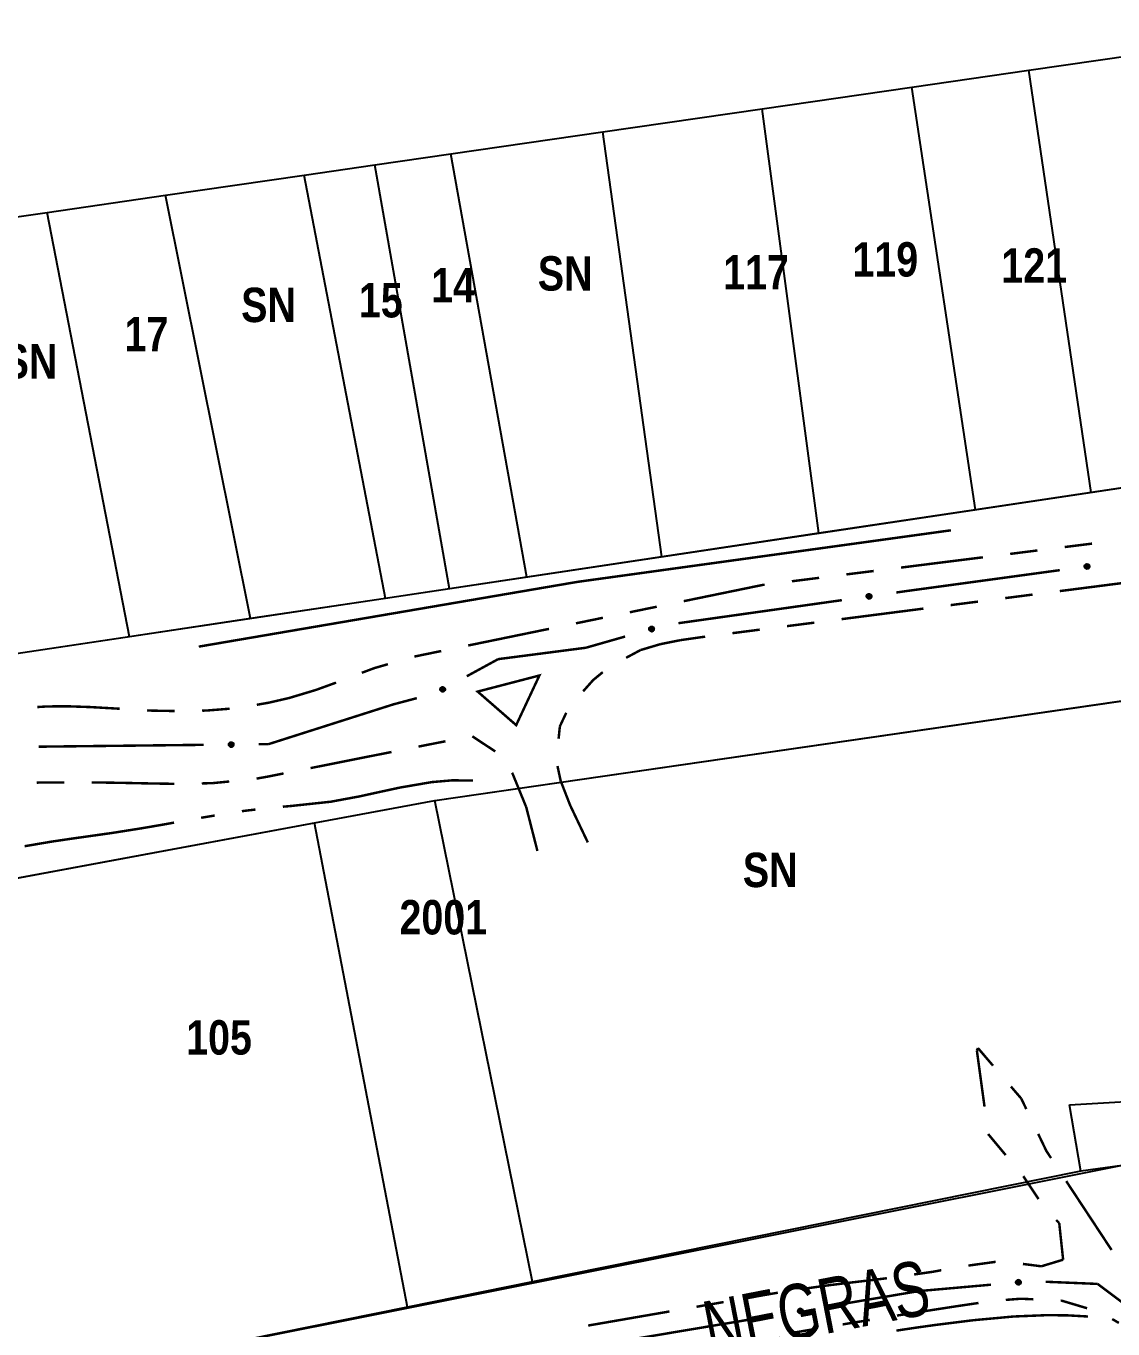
# Model space of a CAD drawing. Extents: x 203591 to 208218, y 4854879 to 4857795.
# Drawn here: x 204951.9 to 205030.9, y 4855904.4 to 4855999.2 of the extents above; entities that cross this region are included whole.
import ezdxf
from ezdxf.enums import TextEntityAlignment as Align

# ---------------------------------------------------------------- set-up
doc = ezdxf.new("R2010")
doc.units = 0
doc.header["$LTSCALE"] = 1.5
doc.header["$MEASUREMENT"] = 0
for name, pattern in [('PHANTOMX2', [5, 2.5, -0.5, 0.5, -0.5, 0.5, -0.5]), ('TRACO_05', [11, 7, -1, 0.5, -1, 0.5, -1]), ('TRACO_25', [8, 3, -1, 1, -1, 1, -1])]:
    doc.linetypes.add(name, pattern=pattern)
for name, color, linetype in [('CD-MALHA-LOTES', 40, 'CONTINUOUS'), ('HD-VALAS-DRENOS', 170, 'CONTINUOUS'), ('RU-QUADRAS', 210, 'CONTINUOUS'), ('SV-EIXO-RUA-N-PAV', 6, 'CONTINUOUS'), ('SV-RUA-NAO-PAV-S-GUIA-C-GUIA', 7, 'PHANTOMX2'), ('SV-TXT-RUA-N-PAV-S-GUIA-C-GUIA', 7, 'CONTINUOUS'), ('Th_NmrPorta', 7, 'CONTINUOUS')]:
    doc.layers.add(name, color=color, linetype=linetype)
doc.styles.add('ARIAL', font='ARIAL.TTF')
doc.styles.get("Standard").update_dxf_attribs({"font": 'swisscbo.ttf'})

msp = doc.modelspace()

# ---------------------------------------------------------------- linework, layer by layer
at = {"layer": 'CD-MALHA-LOTES', "linetype": 'Continuous', "flags": 128}
for points in [[(205024.79, 4855995.97), (205034.89, 4855997.43)], [(205016.29, 4855994.74), (205024.79, 4855995.97)], [(205029.34, 4855965.26), (205024.79, 4855995.97)], [(205005.41, 4855993.16), (205016.29, 4855994.74)], [(205020.92, 4855963.99), (205016.29, 4855994.74)], [(204993.82, 4855991.48), (205005.41, 4855993.16)], [(205009.53, 4855962.29), (205005.41, 4855993.16)], [(204982.78, 4855989.88), (204993.82, 4855991.48)], [(204998.11, 4855960.57), (204993.82, 4855991.48)], [(204977.24, 4855989.08), (204982.78, 4855989.88)], [(204988.29, 4855959.1), (204982.78, 4855989.88)], [(204972.11, 4855988.34), (204977.24, 4855989.08)], [(204982.66, 4855958.26), (204977.24, 4855989.08)], [(204962.03, 4855986.88), (204972.11, 4855988.34)], [(204978.01, 4855957.56), (204972.11, 4855988.34)], [(204953.41, 4855985.63), (204962.03, 4855986.88)], [(204968.21, 4855956.09), (204962.03, 4855986.88)], [(204943.09, 4855984.14), (204953.41, 4855985.63)], [(204959.39, 4855954.77), (204953.41, 4855985.63)], [(205039.74, 4855966.82), (205029.34, 4855965.26)], [(205029.34, 4855965.26), (205020.92, 4855963.99)], [(205020.92, 4855963.99), (205009.53, 4855962.29)], [(205009.53, 4855962.29), (204998.11, 4855960.57)], [(204998.11, 4855960.57), (204988.29, 4855959.1)], [(204988.29, 4855959.1), (204982.66, 4855958.26)], [(204978.01, 4855957.56), (204968.21, 4855956.09)], [(204982.66, 4855958.26), (204978.01, 4855957.56)], [(204968.21, 4855956.09), (204959.39, 4855954.77)], [(204959.39, 4855954.77), (204949.69, 4855953.31)], [(204981.6, 4855942.86), (205032.69, 4855950.27)], [(204972.85, 4855941.24), (204981.6, 4855942.86)], [(204988.71, 4855907.85), (204981.6, 4855942.86)], [(204940.1, 4855935.16), (204972.85, 4855941.24)], [(204979.61, 4855906.02), (204972.85, 4855941.24)], [(205027.76, 4855920.72), (205035.14, 4855921.16)], [(205028.59, 4855915.9), (205027.76, 4855920.72)], [(205028.59, 4855915.9), (204988.71, 4855907.85)], [(205031.59, 4855916.32), (205028.59, 4855915.9)], [(204988.71, 4855907.85), (204979.61, 4855906.02)], [(204979.61, 4855906.02), (204947.08, 4855899.45)]]:
    msp.add_lwpolyline(points, dxfattribs=at)
at = {"layer": 'HD-VALAS-DRENOS', "linetype": 'TRACO_05', "const_width": 0.18, "flags": 128}
msp.add_lwpolyline([(204964.44, 4855954.05), (204991.98, 4855958.76), (205019.13, 4855962.51)], dxfattribs=at)
at = {"layer": 'HD-VALAS-DRENOS', "const_width": 0.18, "flags": 128}
for points in [[(204981.377901, 4855944.195988), (204979.424163, 4855943.860767)], [(204981.395547, 4855944.197508), (204981.377901, 4855944.195988)], [(204982.873199, 4855944.324826), (204981.395547, 4855944.197508)], [(204983.390048, 4855944.319781), (204982.873199, 4855944.324826)], [(204984.39, 4855944.31), (204983.390048, 4855944.319781)], [(204976.136801, 4855943.159166), (204974.526037, 4855942.860208)], [(204976.490083, 4855943.236872), (204976.136801, 4855943.159166)], [(204977.60308, 4855943.481683), (204976.490083, 4855943.236872)], [(204978.443909, 4855943.66414), (204977.60308, 4855943.481683)], [(204979.07, 4855943.8), (204978.443909, 4855943.66414)], [(204979.424163, 4855943.860767), (204979.07, 4855943.8)], [(204968.564111, 4855942.201923), (204967.571292, 4855942.0823)], [(204971.058506, 4855942.450844), (204970.553235, 4855942.407402)], [(204971.548571, 4855942.503303), (204971.058506, 4855942.450844)], [(204974.04, 4855942.77), (204971.548571, 4855942.503303)], [(204974.526037, 4855942.860208), (204974.04, 4855942.77)], [(204962.641566, 4855941.250242), (204961.782691, 4855941.09538)], [(204965.596568, 4855941.76764), (204964.610575, 4855941.600853)], [(204958.15, 4855940.5), (204955.72801, 4855940.157826)], [(204958.697134, 4855940.586686), (204958.15, 4855940.5)], [(204960.304076, 4855940.841287), (204958.697134, 4855940.586686)], [(204960.671701, 4855940.904461), (204960.304076, 4855940.841287)], [(204961.782691, 4855941.09538), (204960.671701, 4855940.904461)], [(204953.69692, 4855939.861671), (204951.777319, 4855939.53365)], [(204953.748932, 4855939.869341), (204953.69692, 4855939.861671)], [(204955.181649, 4855940.080638), (204953.748932, 4855939.869341)], [(204955.72801, 4855940.157826), (204955.181649, 4855940.080638)], [(205023.7, 4855905.33), (205021.115286, 4855905.091813)], [(205024.104003, 4855905.346383), (205023.7, 4855905.33)], [(205026.096554, 4855905.427194), (205024.104003, 4855905.346383)], [(205026.102364, 4855905.427151), (205026.096554, 4855905.427194)], [(205027.597249, 4855905.413156), (205026.102364, 4855905.427151)], [(205028.101528, 4855905.385252), (205027.597249, 4855905.413156)], [(205029.1, 4855905.33), (205028.101528, 4855905.385252)], [(205016.606577, 4855904.519368), (205015.168051, 4855904.302821)], [(205017.146594, 4855904.594853), (205016.606577, 4855904.519368)], [(205018.092165, 4855904.72703), (205017.146594, 4855904.594853)], [(205018.137051, 4855904.732642), (205018.092165, 4855904.72703)], [(205020.712822, 4855905.054726), (205018.137051, 4855904.732642)], [(205021.115286, 4855905.091813), (205020.712822, 4855905.054726)]]:
    msp.add_lwpolyline(points, dxfattribs=at)
at = {"layer": 'RU-QUADRAS', "color": 6, "linetype": 'Continuous'}
for points in [[(204884.33, 4856039.68), (205081.55, 4856049.15), (205103.71, 4856051.9), (205103.53, 4856055.42), (205127.82, 4856056.7), (205128.03, 4856052.63), (205161.84, 4856053.3), (205170.76, 4855986.46), (204925.58, 4855949.7), (204911.34, 4855979.41)], [(204930.75, 4855933.42), (204981.6, 4855942.86), (205123.37, 4855963.4), (205173.5, 4855973.07), (205178.99, 4855931.66), (205136.91, 4855924.56), (205137.03, 4855916.72), (205127.55, 4855911.82), (205100.12, 4855910.86), (205100.12, 4855910.06), (205084.52, 4855908.85), (205035.79, 4855907.6), (205035.5, 4855910.61), (205031.62, 4855910.53), (205031.59, 4855916.32), (204937.41, 4855897.5)]]:
    msp.add_lwpolyline(points, close=True, dxfattribs=at)
at = {"layer": 'SV-EIXO-RUA-N-PAV', "const_width": 0.18, "flags": 128}
for points in [[(205015.89, 4855958.09), (205027.052391, 4855959.611473)], [(204999.319472, 4855955.753858), (205011.201965, 4855957.429073)], [(205015.162796, 4855957.987478), (205015.89, 4855958.09)], [(204992.6, 4855953.97), (204995.446063, 4855954.783866)], [(204986.21, 4855953.14), (204992.560476, 4855953.964867)], [(204992.560476, 4855953.964867), (204992.6, 4855953.97)], [(204983.930636, 4855951.897168), (204985.686575, 4855952.854601)], [(204985.686575, 4855952.854601), (204986.21, 4855953.14)], [(204969.52, 4855946.96), (204978.361715, 4855949.777261)], [(204978.361715, 4855949.777261), (204978.59, 4855949.85)], [(204978.59, 4855949.85), (204980.291513, 4855950.301535)], [(204952.800751, 4855946.772745), (204964.799999, 4855946.907143)], [(204968.799748, 4855946.951942), (204969.52, 4855946.96)], [(205016.82, 4855907.18), (205010.158403, 4855906.059731)], [(205017.063911, 4855907.201573), (205016.82, 4855907.18)], [(205022.044466, 4855907.642114), (205017.063911, 4855907.201573)], [(205029.8, 4855907.7), (205026.032168, 4855907.855697)], [(205029.983268, 4855907.562771), (205029.8, 4855907.7)], [(205031.87, 4855906.15), (205029.983268, 4855907.562771)], [(205006.213792, 4855905.396373), (204994.379959, 4855903.406299)]]:
    msp.add_lwpolyline(points, dxfattribs=at)
at = {"layer": 'SV-EIXO-RUA-N-PAV', "flags": 128}
for points in [[(205028.876836, 4855959.97125), (205028.905878, 4855960.010603), (205028.938884, 4855960.038486), (205028.973107, 4855960.053818), (205029.006882, 4855960.059481), (205029.042087, 4855960.061384), (205029.078005, 4855960.05547), (205029.116416, 4855960.040077), (205029.156097, 4855960.011221), (205029.182438, 4855959.975532), (205029.199265, 4855959.942785), (205029.207198, 4855959.907906), (205029.208473, 4855959.873675), (205029.201097, 4855959.836569), (205029.185117, 4855959.797795), (205029.155136, 4855959.758597), (205029.12259, 4855959.731483), (205029.089098, 4855959.717522), (205029.053984, 4855959.709769), (205029.018018, 4855959.708258), (205028.982794, 4855959.714266), (205028.943784, 4855959.730425), (205028.905488, 4855959.760529), (205028.878074, 4855959.792681), (205028.863647, 4855959.825967), (205028.856792, 4855959.86071), (205028.854455, 4855959.895998), (205028.858896, 4855959.93235), (205028.876836, 4855959.97125)], [(205013.02474, 4855957.79722), (205013.0536, 4855957.836706), (205013.086478, 4855957.86474), (205013.120631, 4855957.88023), (205013.154379, 4855957.886048), (205013.189575, 4855957.888112), (205013.22552, 4855957.882363), (205013.264001, 4855957.867146), (205013.303814, 4855957.838473), (205013.330318, 4855957.802905), (205013.347295, 4855957.770235), (205013.355389, 4855957.735394), (205013.35682, 4855957.701169), (205013.349615, 4855957.664029), (205013.333813, 4855957.625183), (205013.304012, 4855957.585847), (205013.271591, 4855957.558584), (205013.238164, 4855957.54447), (205013.203085, 4855957.536555), (205013.167127, 4855957.534879), (205013.131876, 4855957.540725), (205013.092792, 4855957.556705), (205013.054358, 4855957.586633), (205013.026797, 4855957.618659), (205013.012217, 4855957.651879), (205013.005203, 4855957.68659), (205013.002704, 4855957.721866), (205013.006978, 4855957.758239), (205013.02474, 4855957.79722)], [(204997.200576, 4855955.400083), (204997.22371, 4855955.443174), (204997.252404, 4855955.475478), (204997.284092, 4855955.495533), (204997.316714, 4855955.505954), (204997.351289, 4855955.512856), (204997.387682, 4855955.512124), (204997.427896, 4855955.502364), (204997.471285, 4855955.479461), (204997.502445, 4855955.447891), (204997.523769, 4855955.417878), (204997.536594, 4855955.384487), (204997.542736, 4855955.350787), (204997.540726, 4855955.313008), (204997.530437, 4855955.272352), (204997.506351, 4855955.22928), (204997.478003, 4855955.197803), (204997.446844, 4855955.17921), (204997.413194, 4855955.166529), (204997.377811, 4855955.159906), (204997.34209, 4855955.16083), (204997.301175, 4855955.171263), (204997.258978, 4855955.195599), (204997.227261, 4855955.223515), (204997.208235, 4855955.254404), (204997.196496, 4855955.287814), (204997.189152, 4855955.322408), (204997.188365, 4855955.359023), (204997.200576, 4855955.400083)], [(204981.995852, 4855950.9676), (204982.008993, 4855951.01471), (204982.029921, 4855951.052511), (204982.05645, 4855951.079016), (204982.086, 4855951.096324), (204982.118226, 4855951.110626), (204982.153898, 4855951.117878), (204982.195272, 4855951.117156), (204982.242622, 4855951.104305), (204982.279937, 4855951.080322), (204982.307313, 4855951.055703), (204982.327136, 4855951.025929), (204982.340505, 4855950.994391), (204982.346812, 4855950.957088), (204982.345672, 4855950.915166), (204982.331597, 4855950.867866), (204982.310826, 4855950.830948), (204982.284492, 4855950.805985), (204982.254433, 4855950.786247), (204982.221359, 4855950.77204), (204982.186301, 4855950.765123), (204982.144095, 4855950.766348), (204982.097594, 4855950.780858), (204982.060536, 4855950.801154), (204982.03521, 4855950.82713), (204982.016444, 4855950.857161), (204982.001706, 4855950.889309), (204981.992923, 4855950.924863), (204981.995852, 4855950.9676)], [(204966.654969, 4855947.038007), (204966.688664, 4855947.073456), (204966.724872, 4855947.097033), (204966.760732, 4855947.108006), (204966.794948, 4855947.109439), (204966.830118, 4855947.106963), (204966.865025, 4855947.096643), (204966.901232, 4855947.076607), (204966.93703, 4855947.043056), (204966.958745, 4855947.004377), (204966.971383, 4855946.969796), (204966.974932, 4855946.934204), (204966.971954, 4855946.900078), (204966.960035, 4855946.864172), (204966.939372, 4855946.827679), (204966.904764, 4855946.792499), (204966.869108, 4855946.769628), (204966.834145, 4855946.759926), (204966.79834, 4855946.756585), (204966.762464, 4855946.759543), (204966.728257, 4855946.769871), (204966.691551, 4855946.790741), (204966.657281, 4855946.825359), (204966.634064, 4855946.860661), (204966.623873, 4855946.895479), (204966.621377, 4855946.930804), (204966.623432, 4855946.966109), (204966.632345, 4855947.001631), (204966.654969, 4855947.038007)], [(205024.189508, 4855907.721338), (205024.158641, 4855907.683401), (205024.124354, 4855907.657108), (205024.089445, 4855907.643409), (205024.055441, 4855907.639347), (205024.020185, 4855907.639109), (205023.984586, 4855907.646712), (205023.946945, 4855907.663903), (205023.908672, 4855907.6946), (205023.884045, 4855907.731494), (205023.868784, 4855907.764999), (205023.862507, 4855907.800213), (205023.86285, 4855907.834467), (205023.871971, 4855907.871183), (205023.889764, 4855907.909158), (205023.921562, 4855907.946897), (205023.955353, 4855907.972444), (205023.989466, 4855907.984807), (205024.024908, 4855907.990894), (205024.060905, 4855907.990705), (205024.095806, 4855907.98304), (205024.134009, 4855907.965056), (205024.170841, 4855907.933177), (205024.196705, 4855907.899766), (205024.209545, 4855907.865835), (205024.214751, 4855907.830808), (205024.215419, 4855907.795449), (205024.209266, 4855907.759347), (205024.189508, 4855907.721338)], [(205008.346044, 4855905.643324), (205008.318242, 4855905.603086), (205008.28612, 4855905.574189), (205008.252391, 4855905.557798), (205008.218809, 4855905.551086), (205008.18368, 4855905.548089), (205008.147596, 4855905.552881), (205008.108724, 4855905.567071), (205008.068164, 4855905.594677), (205008.040724, 4855905.629529), (205008.022886, 4855905.661737), (205008.013871, 4855905.696351), (205008.011531, 4855905.730526), (205008.017748, 4855905.767844), (205008.032513, 4855905.807096), (205008.061259, 4855905.847209), (205008.092945, 4855905.875323), (205008.125986, 4855905.89032), (205008.160842, 4855905.899163), (205008.196743, 4855905.901793), (205008.232137, 4855905.896885), (205008.271631, 4855905.881948), (205008.310846, 4855905.853051), (205008.339247, 4855905.821768), (205008.354704, 4855905.788947), (205008.362638, 4855905.754434), (205008.366072, 4855905.719237), (205008.362765, 4855905.682763), (205008.346044, 4855905.643324)]]:
    msp.add_lwpolyline(points, close=True, dxfattribs=at)
for points in [[(205028.854455, 4855959.895998), (205029.182438, 4855959.975532)], [(205028.856792, 4855959.86071), (205029.199265, 4855959.942785)], [(205028.858896, 4855959.93235), (205029.156097, 4855960.011221)], [(205028.859228, 4855959.879951), (205029.185682, 4855959.960253)], [(205028.861381, 4855959.914673), (205029.164666, 4855959.993194)], [(205028.862852, 4855959.843262), (205029.201842, 4855959.922519)], [(205028.863647, 4855959.825967), (205029.207198, 4855959.907906)], [(205028.868942, 4855959.950132), (205029.133018, 4855960.023309)], [(205028.874403, 4855959.809031), (205029.204913, 4855959.889886)], [(205028.876836, 4855959.97125), (205029.116416, 4855960.040077)], [(205028.878074, 4855959.792681), (205029.208473, 4855959.873675)], [(205028.893526, 4855959.992043), (205029.08994, 4855960.046357)], [(205028.894067, 4855959.775905), (205029.20024, 4855959.853444)], [(205028.905488, 4855959.760529), (205029.201097, 4855959.836569)], [(205028.905878, 4855960.010603), (205029.078005, 4855960.05547)], [(205028.924625, 4855960.026579), (205029.051408, 4855960.056254)], [(205028.928234, 4855959.747511), (205029.190159, 4855959.816264)], [(205028.938884, 4855960.038486), (205029.042087, 4855960.061384)], [(205028.943784, 4855959.730425), (205029.185117, 4855959.797795)], [(205028.968424, 4855959.725447), (205029.162502, 4855959.776689)], [(205028.982794, 4855959.714266), (205029.155136, 4855959.758597)], [(205029.004621, 4855959.712477), (205029.132572, 4855959.743689)], [(205029.018018, 4855959.708258), (205029.12259, 4855959.731483)], [(205013.002704, 4855957.721866), (205013.330318, 4855957.802905)], [(205013.005203, 4855957.68659), (205013.347295, 4855957.770235)], [(205013.006978, 4855957.758239), (205013.303814, 4855957.838473)], [(205013.00755, 4855957.705841), (205013.333632, 4855957.787641)], [(205013.009544, 4855957.740573), (205013.312466, 4855957.820486)], [(205013.011343, 4855957.66917), (205013.349966, 4855957.749982)], [(205013.012217, 4855957.651879), (205013.355389, 4855957.735394)], [(205013.016942, 4855957.776066), (205013.28068, 4855957.850455)], [(205013.023051, 4855957.634992), (205013.353186, 4855957.717363)], [(205013.02474, 4855957.79722), (205013.264001, 4855957.867146)], [(205013.026797, 4855957.618659), (205013.35682, 4855957.701169)], [(205013.041334, 4855957.81809), (205013.237496, 4855957.873305)], [(205013.042867, 4855957.601957), (205013.348681, 4855957.6809)], [(205013.0536, 4855957.836706), (205013.22552, 4855957.882363)], [(205013.054358, 4855957.586633), (205013.349615, 4855957.664029)], [(205013.072274, 4855957.852768), (205013.198919, 4855957.883025)], [(205013.077164, 4855957.57372), (205013.338771, 4855957.643674)], [(205013.086478, 4855957.86474), (205013.189575, 4855957.888112)], [(205013.092792, 4855957.556705), (205013.333813, 4855957.625183)], [(205013.117455, 4855957.55184), (205013.311296, 4855957.603972)], [(205013.131876, 4855957.540725), (205013.304012, 4855957.585847)], [(205013.15371, 4855957.539037), (205013.281517, 4855957.570836)], [(205013.167127, 4855957.534879), (205013.271591, 4855957.558584)], [(204997.188365, 4855955.359023), (204997.471285, 4855955.479461)], [(204997.193345, 4855955.34188), (204997.482337, 4855955.46284)], [(204997.195773, 4855955.378055), (204997.446719, 4855955.488135)], [(204997.200576, 4855955.400083), (204997.427896, 4855955.502364)], [(204997.214131, 4855955.423043), (204997.400794, 4855955.504806)], [(204997.22371, 4855955.443174), (204997.387682, 4855955.512124)], [(204997.239988, 4855955.461659), (204997.361245, 4855955.509107)], [(204997.252404, 4855955.475478), (204997.351289, 4855955.512856)], [(204997.189152, 4855955.322408), (204997.502445, 4855955.447891)], [(204997.196164, 4855955.307206), (204997.507834, 4855955.433231)], [(204997.196496, 4855955.287814), (204997.523769, 4855955.417878)], [(204997.204982, 4855955.271408), (204997.529209, 4855955.398186)], [(204997.208235, 4855955.254404), (204997.536594, 4855955.384487)], [(204997.221296, 4855955.239174), (204997.536901, 4855955.366325)], [(204997.227261, 4855955.223515), (204997.542736, 4855955.350787)], [(204997.245481, 4855955.20919), (204997.537472, 4855955.329588)], [(204997.258978, 4855955.195599), (204997.540726, 4855955.313008)], [(204997.283348, 4855955.185958), (204997.532795, 4855955.291351)], [(204997.301175, 4855955.171263), (204997.530437, 4855955.272352)], [(204997.326273, 4855955.169848), (204997.511063, 4855955.248237)], [(204997.34209, 4855955.16083), (204997.506351, 4855955.22928)], [(204997.363949, 4855955.162172), (204997.486143, 4855955.211307)], [(204997.377811, 4855955.159906), (204997.478003, 4855955.197803)], [(204981.992923, 4855950.924863), (204982.242622, 4855951.104305)], [(204981.995852, 4855950.9676), (204982.195272, 4855951.117156)], [(204981.995987, 4855950.945055), (204982.216754, 4855951.107392)], [(204982.001535, 4855950.909226), (204982.257044, 4855951.090506)], [(204982.001706, 4855950.889309), (204982.279937, 4855951.080322)], [(204982.004053, 4855950.99297), (204982.168294, 4855951.113607)], [(204982.008993, 4855951.01471), (204982.153898, 4855951.117878)], [(204982.011875, 4855950.87601), (204982.288404, 4855951.067197)], [(204982.016444, 4855950.857161), (204982.307313, 4855951.055703)], [(204982.02083, 4855951.03631), (204982.128762, 4855951.109148)], [(204982.028314, 4855950.84301), (204982.316931, 4855951.03768)], [(204982.029921, 4855951.052511), (204982.118226, 4855951.110626)], [(204982.03521, 4855950.82713), (204982.327136, 4855951.025929)], [(204982.051288, 4855950.815128), (204982.331411, 4855951.008275)], [(204982.060536, 4855950.801154), (204982.340505, 4855950.994391)], [(204982.08145, 4855950.791165), (204982.340008, 4855950.972554)], [(204982.097594, 4855950.780858), (204982.346812, 4855950.957088)], [(204982.123483, 4855950.776784), (204982.343814, 4855950.93422)], [(204982.144095, 4855950.766348), (204982.345672, 4855950.915166)], [(204982.168894, 4855950.770461), (204982.332045, 4855950.887395)], [(204982.186301, 4855950.765123), (204982.331597, 4855950.867866)], [(204982.207336, 4855950.771217), (204982.315813, 4855950.845906)], [(204982.221359, 4855950.77204), (204982.310826, 4855950.830948)], [(204966.621377, 4855946.930804), (204966.971383, 4855946.969796)], [(204966.623432, 4855946.966109), (204966.958745, 4855947.004377)], [(204966.623873, 4855946.895479), (204966.974932, 4855946.934204)], [(204966.625228, 4855946.912739), (204966.971428, 4855946.949367)], [(204966.62618, 4855946.949594), (204966.960069, 4855946.988814)], [(204966.632345, 4855947.001631), (204966.93703, 4855947.043056)], [(204966.63262, 4855946.983782), (204966.943299, 4855947.024106)], [(204966.644518, 4855947.01803), (204966.915628, 4855947.057911)], [(204966.654969, 4855947.038007), (204966.901232, 4855947.076607)], [(204966.674107, 4855947.05657), (204966.875738, 4855947.086121)], [(204966.688664, 4855947.073456), (204966.865025, 4855947.096643)], [(204966.709247, 4855947.086985), (204966.838731, 4855947.100717)], [(204966.724872, 4855947.097033), (204966.830118, 4855947.106963)], [(204966.632447, 4855946.87734), (204966.97043, 4855946.916606)], [(204966.634064, 4855946.860661), (204966.971954, 4855946.900078)], [(204966.647854, 4855946.842033), (204966.961277, 4855946.881023)], [(204966.657281, 4855946.825359), (204966.960035, 4855946.864172)], [(204966.678238, 4855946.809623), (204966.946665, 4855946.84538)], [(204966.691551, 4855946.790741), (204966.939372, 4855946.827679)], [(204966.715383, 4855946.782747), (204966.914316, 4855946.809538)], [(204966.728257, 4855946.769871), (204966.904764, 4855946.792499)], [(204966.749693, 4855946.765391), (204966.880526, 4855946.780502)], [(204966.762464, 4855946.759543), (204966.869108, 4855946.769628)], [(205024.209545, 4855907.865835), (205023.862507, 4855907.800213)], [(205024.196705, 4855907.899766), (205023.86285, 4855907.834467)], [(205024.1996, 4855907.883261), (205023.865641, 4855907.818105)], [(205024.209522, 4855907.848523), (205023.867167, 4855907.785364)], [(205024.214751, 4855907.830808), (205023.868784, 4855907.764999)], [(205024.170841, 4855907.933177), (205023.871971, 4855907.871183)], [(205024.181523, 4855907.917278), (205023.872029, 4855907.854287)], [(205024.211409, 4855907.811703), (205023.881527, 4855907.746909)], [(205024.148735, 4855907.947254), (205023.883855, 4855907.890949)], [(205024.215419, 4855907.795449), (205023.884045, 4855907.731494)], [(205024.134009, 4855907.965056), (205023.889764, 4855907.909158)], [(205024.207619, 4855907.777122), (205023.900963, 4855907.713012)], [(205024.209266, 4855907.759347), (205023.908672, 4855907.6946)], [(205024.109631, 4855907.971193), (205023.91335, 4855907.929174)], [(205024.095806, 4855907.98304), (205023.921562, 4855907.946897)], [(205024.198391, 4855907.74206), (205023.931153, 4855907.681436)], [(205024.074088, 4855907.985857), (205023.944806, 4855907.960723)], [(205024.189508, 4855907.721338), (205023.946945, 4855907.663903)], [(205024.060905, 4855907.990705), (205023.955353, 4855907.972444)], [(205024.171855, 4855907.701357), (205023.973095, 4855907.656379)], [(205024.158641, 4855907.683401), (205023.984586, 4855907.646712)], [(205024.13916, 4855907.668328), (205024.011117, 4855907.644674)], [(205024.124354, 4855907.657108), (205024.020185, 4855907.639109)], [(205008.339247, 4855905.821768), (205008.011531, 4855905.730526)], [(205008.354704, 4855905.788947), (205008.013871, 4855905.696351)], [(205008.343426, 4855905.80554), (205008.015594, 4855905.714433)], [(205008.310846, 4855905.853051), (205008.017748, 4855905.767844)], [(205008.32274, 4855905.838037), (205008.01913, 4855905.751004)], [(205008.356038, 4855905.771685), (205008.019679, 4855905.681912)], [(205008.362638, 4855905.754434), (205008.022886, 4855905.661737)], [(205008.287706, 4855905.865354), (205008.028048, 4855905.788479)], [(205008.271631, 4855905.881948), (205008.032513, 4855905.807096)], [(205008.360802, 4855905.735127), (205008.037007, 4855905.644699)], [(205008.366072, 4855905.719237), (205008.040724, 4855905.629529)], [(205008.246848, 4855905.886157), (205008.054459, 4855905.828897)], [(205008.359731, 4855905.700355), (205008.059038, 4855905.612428)], [(205008.232137, 4855905.896885), (205008.061259, 4855905.847209)], [(205008.362765, 4855905.682763), (205008.068164, 4855905.594677)], [(205008.210265, 4855905.897992), (205008.083348, 4855905.862812)], [(205008.353278, 4855905.664678), (205008.091608, 4855905.583314)], [(205008.196743, 4855905.901793), (205008.092945, 4855905.875323)], [(205008.346044, 4855905.643324), (205008.108724, 4855905.567071)], [(205008.33001, 4855905.622022), (205008.135383, 4855905.561618)], [(205008.318242, 4855905.603086), (205008.147596, 4855905.552881)], [(205008.300002, 4855905.586534), (205008.174204, 4855905.552926)], [(205008.28612, 4855905.574189), (205008.18368, 4855905.548089)]]:
    msp.add_lwpolyline(points, dxfattribs=at)
at = {"layer": 'SV-RUA-NAO-PAV-S-GUIA-C-GUIA', "const_width": 0.18, "flags": 128}
for points in [[(205029.396212, 4855961.542033), (205027.411758, 4855961.293147)], [(205021.458398, 4855960.546488), (205015.505038, 4855959.799829)], [(205025.427305, 4855961.04426), (205023.442851, 4855960.795374)], [(205013.520584, 4855959.550942), (205011.536131, 4855959.302056)], [(205005.46, 4855958.54), (204999.704211, 4855957.356185)], [(205005.58277, 4855958.555397), (205005.46, 4855958.54)], [(205009.551677, 4855959.053169), (205007.567224, 4855958.804283)], [(205027.05179, 4855958.089118), (205033.002816, 4855958.854159)], [(205019.117088, 4855957.069063), (205021.100764, 4855957.324077)], [(205023.084439, 4855957.579091), (205025.068114, 4855957.834105)], [(204997.745216, 4855956.953271), (204995.786221, 4855956.550357)], [(205011.182387, 4855956.049009), (205017.133413, 4855956.81405)], [(204993.827227, 4855956.147444), (204991.868232, 4855955.74453)], [(205007.215036, 4855955.538981), (205009.198711, 4855955.793995)], [(204989.909237, 4855955.341616), (204984.032253, 4855954.132874)], [(204998.011676, 4855954.231872), (204999.28568, 4855954.483528)], [(204999.28568, 4855954.483528), (204999.504734, 4855954.526798)], [(204999.504734, 4855954.526798), (205000.27367, 4855954.636437)], [(205000.27367, 4855954.636437), (205001, 4855954.74)], [(205001, 4855954.74), (205001.26401, 4855954.77394)], [(205001, 4855954.74), (205001.0001, 4855954.7401)], [(205003.247685, 4855955.028954), (205005.231361, 4855955.283968)], [(204982.073258, 4855953.72996), (204980.114263, 4855953.327047)], [(204995.514834, 4855953.23714), (204996.396043, 4855953.709866)], [(204996.396043, 4855953.709866), (204996.566154, 4855953.801122)], [(204996.566154, 4855953.801122), (204997.339506, 4855954.031573)], [(204997.339506, 4855954.031573), (204998.011676, 4855954.231872)], [(204978.19269, 4855952.772858), (204977.232237, 4855952.494417)], [(204977.206249, 4855952.486883), (204976.294656, 4855952.146861)], [(204977.232237, 4855952.494417), (204977.206249, 4855952.486883)], [(204993.055874, 4855951.547948), (204993.12, 4855951.62)], [(204993.12, 4855951.62), (204993.818056, 4855952.193683)], [(204972.980658, 4855950.906226), (204971.581344, 4855950.48527)], [(204973.486889, 4855951.090537), (204972.980658, 4855950.906226)], [(204974.394676, 4855951.421049), (204973.486889, 4855951.090537)], [(204974.426326, 4855951.43324), (204974.394676, 4855951.421049)], [(204992.391047, 4855950.800951), (204993.055874, 4855951.547948)], [(204953.423602, 4855949.70001), (204952.695855, 4855949.654767)], [(204953.694444, 4855949.701685), (204953.423602, 4855949.70001)], [(204954.926741, 4855949.709378), (204953.694444, 4855949.701685)], [(204955.693979, 4855949.683344), (204954.926741, 4855949.709378)], [(204969.538102, 4855949.974062), (204968.658782, 4855949.819241)], [(204969.642523, 4855949.998111), (204969.538102, 4855949.974062)], [(204971.005083, 4855950.311914), (204969.642523, 4855949.998111)], [(204971.581344, 4855950.48527), (204971.005083, 4855950.311914)], [(204956.547957, 4855949.654364), (204955.693979, 4855949.683344)], [(204956.693253, 4855949.646108), (204956.547957, 4855949.654364)], [(204958.046837, 4855949.569175), (204956.693253, 4855949.646108)], [(204958.68997, 4855949.531574), (204958.046837, 4855949.569175)], [(204961.040059, 4855949.394169), (204960.68656, 4855949.414838)], [(204961.685862, 4855949.38312), (204961.040059, 4855949.394169)], [(204962.685716, 4855949.366005), (204961.685862, 4855949.38312)], [(204965.054184, 4855949.405034), (204964.684864, 4855949.39184)], [(204965.682654, 4855949.454891), (204965.054184, 4855949.405034)], [(204966.557711, 4855949.524311), (204965.682654, 4855949.454891)], [(204966.678947, 4855949.539579), (204966.557711, 4855949.524311)], [(204990.697578, 4855948.25003), (204991.162077, 4855949.240577)], [(204990.604902, 4855947.348832), (204990.697578, 4855948.25003)], [(204980.414816, 4855946.777127), (204982.376381, 4855947.167338)], [(204984.332262, 4855947.528646), (204986.000019, 4855946.424749)], [(204972.568558, 4855945.216284), (204978.453252, 4855946.386916)], [(204990.758742, 4855944.27763), (204990.523011, 4855945.366128)], [(204952.661568, 4855944.158668), (204953.098148, 4855944.168046)], [(204953.098148, 4855944.168046), (204954.66146, 4855944.172853)], [(204956.661426, 4855944.171626), (204957.595505, 4855944.162401)], [(204957.595505, 4855944.162401), (204958.661232, 4855944.144616)], [(204958.661232, 4855944.144616), (204959.09872, 4855944.137321)], [(204959.09872, 4855944.137321), (204960.660817, 4855944.104055)], [(204960.660817, 4855944.104055), (204960.967217, 4855944.097534)], [(204960.967217, 4855944.097534), (204961.660666, 4855944.086933)], [(204961.660666, 4855944.086933), (204962.475529, 4855944.074483)], [(204962.475529, 4855944.074483), (204962.660571, 4855944.074921)], [(204964.660231, 4855944.099346), (204965.484468, 4855944.12528)], [(204965.484468, 4855944.12528), (204966.65413, 4855944.240826)], [(204968.642552, 4855944.451168), (204969.37, 4855944.58)], [(204969.37, 4855944.58), (204970.606994, 4855944.826073)], [(204987.215715, 4855944.877022), (204987.25878, 4855944.809289)], [(204987.25878, 4855944.809289), (204987.984037, 4855943.031823)], [(204991.080045, 4855943.451654), (204990.758742, 4855944.27763)], [(204991.446295, 4855942.510132), (204991.080045, 4855943.451654)], [(204987.984037, 4855943.031823), (204988.25, 4855942.38)], [(204988.25, 4855942.38), (204988.818795, 4855940.155565)], [(204991.871263, 4855941.616259), (204991.446295, 4855942.510132)], [(204992.73, 4855939.81), (204991.871263, 4855941.616259)], [(204988.818795, 4855940.155565), (204988.987398, 4855939.496194)], [(204988.987398, 4855939.496194), (204989.063744, 4855939.186038)], [(205021.097112, 4855924.854409), (205021.02, 4855924.68)], [(205021.02, 4855924.68), (205021.576541, 4855920.596463)], [(205021.544694, 4855924.331879), (205021.097112, 4855924.854409)], [(205022.195232, 4855923.572406), (205021.544694, 4855924.331879)], [(205024.25, 4855921.18), (205023.498183, 4855922.055066)], [(205024.615646, 4855920.41674), (205024.25, 4855921.18)], [(205021.846622, 4855918.614783), (205021.85, 4855918.59)], [(205021.85, 4855918.59), (205023.114356, 4855917.072772)], [(205026.08, 4855917.36), (205025.479726, 4855918.613031)], [(205026.415844, 4855916.850051), (205026.08, 4855917.36)], [(205024.394725, 4855915.53633), (205024.4, 4855915.53)], [(205024.4, 4855915.53), (205025.506498, 4855913.873869)], [(205030.815989, 4855910.168829), (205027.515881, 4855915.179745)], [(205026.790477, 4855912.350387), (205027.010044, 4855912.123385)], [(205027.010044, 4855912.123385), (205027.188954, 4855910.44873)], [(205027.188954, 4855910.44873), (205027.294573, 4855909.460108)], [(205022.387096, 4855909.306011), (205020.405742, 4855909.03355)], [(205025.711957, 4855908.981342), (205024.370527, 4855909.152495)], [(205026.331906, 4855909.168886), (205025.711957, 4855908.981342)], [(205027.294573, 4855909.460108), (205026.331906, 4855909.168886)], [(205013.485574, 4855907.991375), (205013.33347, 4855907.972777)], [(205014.478182, 4855908.112744), (205013.485574, 4855907.991375)], [(205017.805102, 4855908.580043), (205016.459084, 4855908.388049)], [(205018.434816, 4855908.696311), (205017.805102, 4855908.580043)], [(205006.54, 4855907.06), (205004.577735, 4855906.720035)], [(205006.548388, 4855907.061394), (205006.54, 4855907.06)], [(205010.296892, 4855907.608105), (205008.525917, 4855907.359339)], [(205010.506979, 4855907.633681), (205010.296892, 4855907.608105)], [(205011.833352, 4855907.795155), (205010.506979, 4855907.633681)], [(205012.492581, 4855907.873211), (205011.833352, 4855907.795155)], [(205013.33347, 4855907.972777), (205012.492581, 4855907.873211)], [(205002.607092, 4855906.378619), (205000.636448, 4855906.037203)], [(205019.624533, 4855906.088468), (205021.138796, 4855906.312615)], [(205023.125545, 4855906.538929), (205024.122758, 4855906.613529)], [(205024.122758, 4855906.613529), (205024.227778, 4855906.621384)], [(205024.227778, 4855906.621384), (205025.121568, 4855906.581335)], [(205027.119564, 4855906.49181), (205027.16, 4855906.49)], [(205027.16, 4855906.49), (205029.03778, 4855905.929934)], [(204998.665805, 4855905.695787), (204992.753875, 4855904.671538)], [(205015.209207, 4855905.396459), (205016.196667, 4855905.554328)], [(205016.196667, 4855905.554328), (205016.63593, 4855905.624554)], [(205016.63593, 4855905.624554), (205017.184421, 4855905.710343)], [(205017.184421, 4855905.710343), (205018.125551, 4855905.857543)], [(205018.125551, 4855905.857543), (205019.160766, 4855906.017023)], [(205019.160766, 4855906.017023), (205019.624533, 4855906.088468)], [(205007.78, 4855904.17), (205009.288524, 4855904.424251)], [(205011.26107, 4855904.754476), (205013.234599, 4855905.0788)], [(205030.861774, 4855905.143588), (205031.345875, 4855904.863646)]]:
    msp.add_lwpolyline(points, dxfattribs=at)
at = {"layer": 'SV-RUA-NAO-PAV-S-GUIA-C-GUIA', "linetype": 'TRACO_25', "const_width": 0.18, "flags": 128}
msp.add_lwpolyline([(204984.72, 4855950.78), (204989.21, 4855951.95), (204987.52, 4855948.34)], close=True, dxfattribs=at)

# ---------------------------------------------------------------- texts
at = {"layer": 'SV-TXT-RUA-N-PAV-S-GUIA-C-GUIA', "style": 'ARIAL', "width": 0.7}
msp.add_text('NEGRAS', height=4, rotation=11, dxfattribs=at).set_placement((205001.62, 4855902.42))
at = {"layer": 'Th_NmrPorta', "color": 1}
for s, p in [('119', (205011.973917, 4855982.214661)), ('121', (205022.800604, 4855981.768451)), ('SN', (204989.093917, 4855981.194661)), ('117', (205002.573917, 4855981.274661)), ('14', (204981.343917, 4855980.344661)), ('SN', (204967.523917, 4855978.904661)), ('15', (204976.083917, 4855979.244661)), ('17', (204959.043917, 4855976.784661)), ('SN', (204950.174927, 4855974.800114)), ('SN', (205004.004927, 4855937.810114)), ('2001', (204979.034927, 4855934.370114)), ('105', (204963.524927, 4855925.630114))]:
    msp.add_text(s, height=2.5, dxfattribs=at).set_placement(p, align=Align.MIDDLE_LEFT)

doc.saveas('drawing.dxf')
